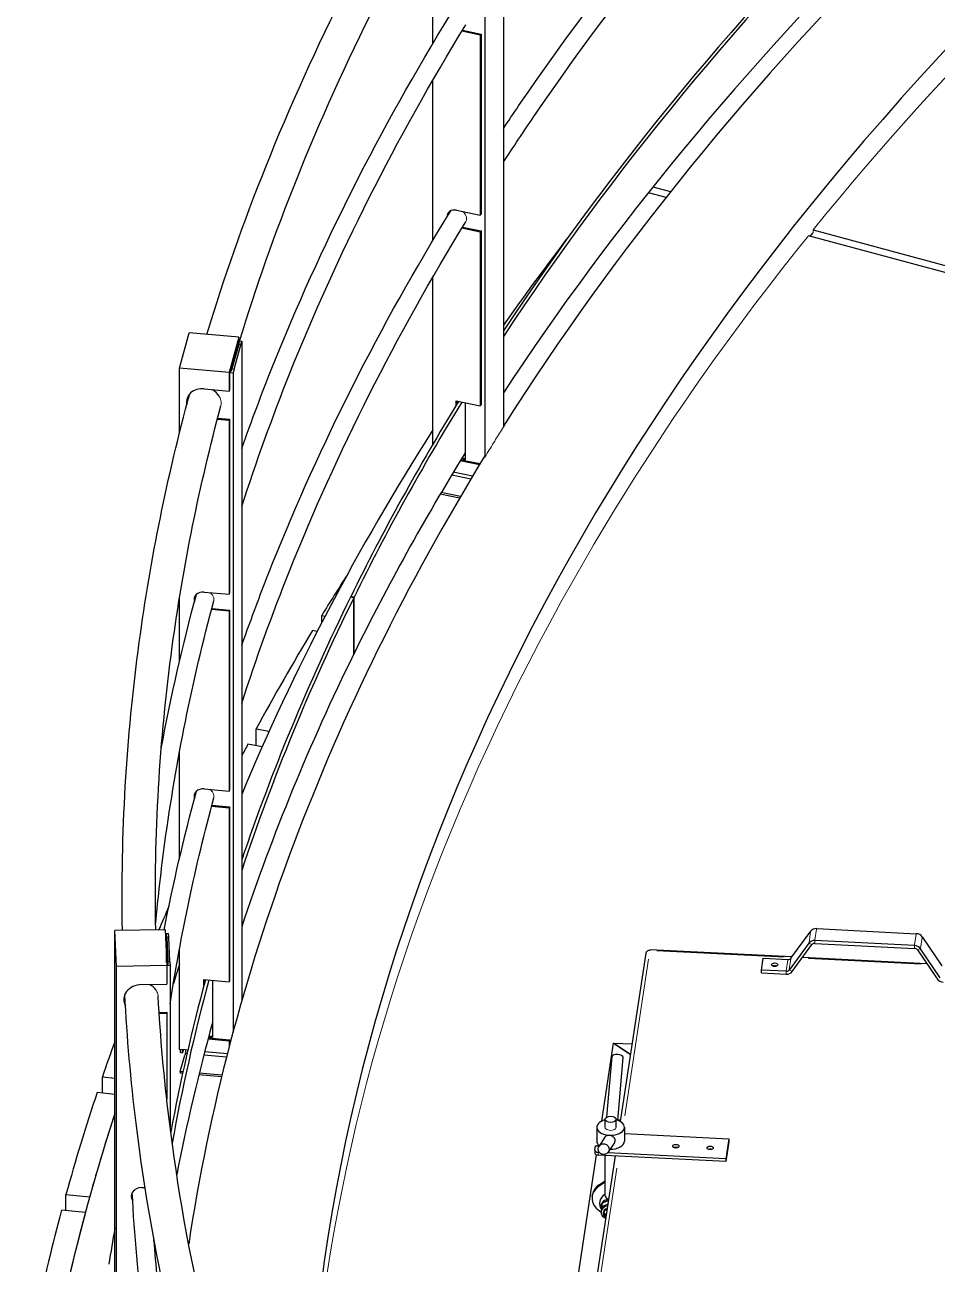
# Model space of a CAD drawing. Header units: millimetres. Extents: x 0 to 89100, y 0 to 63000.
# Drawn here: x 73967 to 74960, y 50841 to 52190 of the extents above; entities that cross this region are included whole.
import ezdxf

# ---------------------------------------------------------------- set-up
doc = ezdxf.new("R2010")
doc.units = ezdxf.units.MM
doc.header["$LTSCALE"] = 150
doc.layers.add('Visible', color=7, linetype='Continuous', lineweight=25)
doc.layers.add('Visible Narrow', color=7, linetype='Continuous', lineweight=18)

msp = doc.modelspace()

# ---------------------------------------------------------------- linework, layer by layer
at = {"layer": 'Visible'}
for p, q in [((74487.57, 52470.17), (74487.57, 51751.74)), ((74467.27, 52437.58), (74467.27, 51719.18)), ((74410.95, 52169.68), (74410.95, 52328.02)), ((74462.47, 52178.46), (74442.31, 52182.65)), ((74443.06, 52183.87), (74463.23, 52179.69)), ((74463.23, 52179.69), (74462.47, 52178.46)), ((74462.47, 52178.46), (74462.47, 51982.5)), ((74463.23, 52179.69), (74463.23, 51983.73)), ((74410.95, 51955.35), (74410.95, 52129.8)), ((74664.52, 52001.83), (74645.35, 52006.99)), ((74650.36, 52013.28), (74669.51, 52008.13)), ((74436.71, 51987.85), (74462.47, 51982.5)), ((74462.47, 51982.5), (74463.23, 51983.73)), ((74462.47, 51964.13), (74442.31, 51968.32)), ((74443.06, 51969.54), (74463.23, 51965.36)), ((74824.49, 51966.4), (75474.21, 51791.48)), ((74463.23, 51965.36), (74462.47, 51964.13)), ((74462.47, 51964.13), (74462.47, 51774.91)), ((74463.23, 51965.36), (74463.23, 51776.13)), ((75476.3, 51783.28), (74819.42, 51960.12)), ((74410.95, 51733.37), (74410.95, 51915.47)), ((74135.02, 51816.09), (74145.72, 51854.57)), ((74199.78, 51849.56), (74145.72, 51854.57)), ((74199.78, 51849.56), (74189.08, 51811.08)), ((74199.42, 51846.44), (74189.44, 51810.52)), ((74199.18, 51845.58), (74202.89, 51845.24)), ((74199.42, 51845.56), (74199.42, 51846.44)), ((74199.78, 51845.53), (74199.78, 51849.56)), ((74201.82, 51841.39), (74202.89, 51845.24)), ((74202.89, 51845.24), (74202.89, 51127.4)), ((74199.59, 51841.6), (74192.22, 51815.09)), ((74194.45, 51814.88), (74201.82, 51841.39)), ((74198.83, 51844.3), (74200.31, 51844.16)), ((74199.59, 51841.6), (74200.31, 51844.16)), ((74189.08, 51811.08), (74135.02, 51816.09)), ((74135.02, 51744.93), (74135.02, 51816.09)), ((74189.08, 51811.08), (74189.08, 51790.87)), ((74189.44, 51810.52), (74189.44, 51792.15)), ((74189.67, 51811.38), (74193.38, 51811.04)), ((74190.03, 51812.66), (74191.51, 51812.52)), ((74192.22, 51815.09), (74191.51, 51812.52)), ((74194.45, 51814.88), (74193.38, 51811.04)), ((74193.38, 51811.04), (74193.38, 51093.08)), ((74162.05, 51793.37), (74189.08, 51790.87)), ((74189.08, 51790.87), (74189.44, 51792.15)), ((74436.36, 51775.81), (74436.36, 51780.33)), ((74436.36, 51780.33), (74462.47, 51774.91)), ((74437.12, 51780.17), (74437.12, 51777.05)), ((74446.09, 51778.31), (74446.09, 51716.31)), ((74462.47, 51774.91), (74463.23, 51776.13)), ((74189.08, 51759.03), (74176.31, 51760.21)), ((74176.65, 51761.49), (74189.44, 51760.31)), ((74189.44, 51760.31), (74189.08, 51759.03)), ((74189.08, 51759.03), (74189.08, 51569.8)), ((74189.44, 51760.31), (74189.44, 51571.09)), ((74461.58, 51710.8), (74440.68, 51715.14)), ((74441.43, 51716.36), (74462.32, 51712.02)), ((74446.09, 51716.31), (74441.93, 51717.18)), ((74442.68, 51718.4), (74446.09, 51717.69)), ((74431.35, 51699.78), (74452.3, 51695.43)), ((74454.02, 51698.28), (74433.07, 51702.63)), ((74439.92, 51674.53), (74418.89, 51678.9)), ((74440.88, 51676.17), (74419.86, 51680.54)), ((74135.02, 51496.36), (74135.02, 51565.14)), ((74162.05, 51572.31), (74189.08, 51569.8)), ((74189.08, 51569.8), (74189.44, 51571.09)), ((74324.8, 51566.12), (74321.2, 51566.71)), ((74321.46, 51567.24), (74321.46, 51566.67)), ((74325.07, 51566.65), (74321.46, 51567.24)), ((74324.8, 51504.88), (74324.8, 51566.12)), ((74325.07, 51505.42), (74325.07, 51566.65)), ((74189.08, 51551.43), (74169.94, 51553.21)), ((74170.28, 51554.49), (74189.44, 51552.71)), ((74189.44, 51552.71), (74189.08, 51551.43)), ((74189.08, 51551.43), (74189.08, 51355.47)), ((74189.44, 51552.71), (74189.44, 51356.76)), ((74289.94, 51539.01), (74289.94, 51546.83)), ((74289.94, 51546.83), (74293.61, 51546.09)), ((74285.03, 51529.47), (74279.99, 51530.49)), ((74324.8, 51505.46), (74325.07, 51505.42)), ((74218.46, 51423.25), (74232.64, 51420.7)), ((74218.46, 51405.11), (74218.46, 51423.25)), ((74225.13, 51403.91), (74209.55, 51406.71)), ((74135.02, 51282.03), (74135.02, 51397.74)), ((74162.05, 51357.98), (74189.08, 51355.47)), ((74189.08, 51355.47), (74189.44, 51356.76)), ((74189.08, 51337.1), (74169.94, 51338.88)), ((74170.28, 51340.16), (74189.44, 51338.38)), ((74189.44, 51338.38), (74189.08, 51337.1)), ((74189.08, 51337.1), (74189.08, 51147.88)), ((74189.44, 51338.38), (74189.44, 51149.16)), ((74119.46, 51204.63), (74064.73, 51203.78)), ((74066.55, 51164.82), (74064.73, 51203.78)), ((74064.73, 50462.2), (74064.73, 51203.78)), ((74119.46, 51204.63), (74121.28, 51165.67)), ((74119.65, 51200.63), (74123.31, 51200.68)), ((74119.71, 51199.33), (74121.13, 51199.35)), ((74121.13, 51168.91), (74121.13, 51199.35)), ((74121.25, 51196.75), (74121.13, 51199.35)), ((74123.5, 51196.79), (74123.31, 51200.68)), ((74800.52, 51173.78), (74821.99, 51203.17)), ((74828.46, 51205.9), (74936.87, 51200.42)), ((74121.25, 51196.75), (74122.49, 51169.92)), ((74124.74, 51169.95), (74123.5, 51196.79)), ((74820.03, 51190.22), (74798.56, 51160.84)), ((74801.8, 51159.14), (74823.26, 51188.53)), ((74934.91, 51187.48), (74826.5, 51192.96)), ((74826.5, 51189.9), (74934.91, 51184.42)), ((74962.85, 51152.54), (74941.38, 51184.09)), ((74943.34, 51197.04), (74964.81, 51165.48)), ((74135.02, 51074.51), (74135.02, 51183.41)), ((74642.53, 51179.16), (74614.77, 50995.96)), ((74801.55, 51175.18), (74647.21, 51182.98)), ((74768.26, 51160.84), (74770.22, 51173.78)), ((74770.22, 51173.78), (74797.29, 51172.41)), ((74948.32, 51167.77), (74813.09, 51174.6)), ((74938.14, 51182.73), (74959.61, 51151.17)), ((74121.28, 51165.67), (74066.55, 51164.82)), ((74066.55, 50423.24), (74066.55, 51164.82)), ((74121.2, 51167.3), (74122.61, 51167.32)), ((74121.26, 51166), (74124.92, 51166.06)), ((74121.28, 51165.67), (74121.28, 51145.46)), ((74122.49, 51169.92), (74122.61, 51167.32)), ((74124.74, 51169.95), (74124.92, 51166.06)), ((74124.92, 51166.06), (74124.92, 50989.67)), ((74795.33, 51159.47), (74768.26, 51160.84)), ((74768.26, 51157.77), (74768.26, 51160.84)), ((74768.26, 51157.77), (74795.33, 51156.41)), ((74093.91, 51145.04), (74121.28, 51145.46)), ((74161.68, 51144.16), (74161.68, 51150.42)), ((74161.68, 51150.42), (74189.08, 51147.88)), ((74162.04, 51150.39), (74162.04, 51145.5)), ((74171.16, 51149.54), (74171.16, 51087.43)), ((74189.08, 51147.88), (74189.44, 51149.16)), ((74113.01, 51114.79), (74121.22, 51114.92)), ((74121.28, 51113.62), (74113.09, 51113.49)), ((74121.22, 51114.92), (74121.28, 51113.62)), ((74121.28, 51113.62), (74121.28, 51020.34)), ((74171.16, 51099.77), (74170.07, 51099.87)), ((74189.08, 51083.58), (74166.22, 51085.7)), ((74166.56, 51086.98), (74189.44, 51084.86)), ((74171.16, 51087.43), (74166.79, 51087.84)), ((74167.14, 51089.12), (74171.16, 51088.75)), ((74189.44, 51084.86), (74189.08, 51083.58)), ((74189.08, 51083.58), (74189.08, 51076.81)), ((74189.44, 51084.86), (74189.44, 51078.18)), ((74594.56, 50996.42), (74607.44, 51081.38)), ((74607.44, 51081.38), (74625.8, 51068.74)), ((74625.8, 51068.74), (74607.44, 51081.38)), ((74607.44, 51081.38), (74627.56, 51080.36)), ((74141.69, 51073.89), (74135.02, 51074.51)), ((74135.95, 51050.49), (74140.83, 51068.02)), ((74136.09, 51071), (74136.09, 51074.41)), ((74136.09, 51071), (74138.31, 51070.8)), ((74138.31, 51070.8), (74138.31, 51074.2)), ((74139.23, 51074.11), (74138.31, 51070.8)), ((74141.54, 51070.58), (74140.83, 51068.02)), ((74141.54, 51073.9), (74141.54, 51070.58)), ((74141.54, 51070.58), (74143.41, 51070.41)), ((74144.16, 51073.66), (74141.69, 51073.89)), ((74161.73, 51068.71), (74186.41, 51066.42)), ((74187.23, 51069.67), (74162.58, 51071.95)), ((74600.21, 51000.94), (74605.84, 51066.74)), ((74611.94, 50997.23), (74617.8, 51065.72)), ((74138.89, 51050.22), (74135.95, 51050.49)), ((74135.95, 51050.49), (74135.95, 51048.65)), ((74051.28, 51027.02), (74051.28, 51044.67)), ((74051.28, 51044.67), (74064.73, 51043.16)), ((74138.5, 51048.42), (74135.95, 51048.65)), ((74180.95, 51044.48), (74156.17, 51046.78)), ((74181.38, 51046.28), (74156.61, 51048.57)), ((74064.73, 51025.51), (74045.54, 51027.67)), ((74598.23, 50989.8), (74598.23, 50998.37)), ((74610.23, 50989.8), (74610.23, 50998.37)), ((74589.23, 50989.8), (74589.23, 50974.49)), ((74619.23, 50989.8), (74619.23, 50974.49)), ((74619.23, 50982.76), (74732.88, 50977.02)), ((74587.23, 50964.82), (74587.95, 50969.56)), ((74587.95, 50969.56), (74591.68, 50969.37)), ((74589.13, 50977.33), (74589.23, 50978)), ((74589.13, 50977.33), (74589.13, 50974.26)), ((74589.23, 50977.32), (74589.13, 50977.33)), ((74589.23, 50974.26), (74589.13, 50974.26)), ((74590.47, 50969.43), (74590.68, 50970.78)), ((74597.86, 50978.77), (74591.62, 50969.29)), ((74608.14, 50972.56), (74601.64, 50962.69)), ((74732.88, 50977.02), (74729.61, 50955.45)), ((74732.88, 50973.96), (74729.61, 50952.39)), ((74732.88, 50977.02), (74732.88, 50973.96)), ((74526.38, 50546.49), (74589, 50959.72)), ((74609.09, 50958.48), (74569.06, 50694.3)), ((74587.22, 50964.63), (74587.22, 50961.57)), ((74591.88, 50962.41), (74590.64, 50962.47)), ((74729.61, 50952.39), (74590.64, 50959.41)), ((74598.23, 50915), (74598.23, 50959.03)), ((74729.61, 50955.45), (74601.06, 50961.95)), ((74729.61, 50955.45), (74729.61, 50952.39)), ((74598.23, 50930.04), (74590.8, 50924.8)), ((74591.06, 50926.53), (74598.23, 50931.58)), ((74011.55, 50916.42), (74037.48, 50914.06)), ((74011.55, 50898.88), (74011.55, 50916.42)), ((74093.91, 50923.97), (74097.65, 50924.03)), ((74584.22, 50914.62), (74584.48, 50916.35)), ((74084.05, 50911.42), (74084.09, 50911.4)), ((74594.97, 50907.1), (74594.37, 50903.13)), ((74032.8, 50896.95), (74006.87, 50899.31)), ((74594.15, 50898.02), (74594.4, 50899.62))]:
    msp.add_line(p, q, dxfattribs=at)
msp.add_arc((74604.23, 50906.52), 12, 120, 214.4642, dxfattribs=at)
for centre, major_axis, ratio, start_param, end_param in [((80143.81, 50568.5), (-5871.17, -6.59), 0.5763143, 5.3004226, 6.2856822), ((80147.07, 50612.29), (-6055.87, 0), 0.5773503, 5.7567603, 5.9193748), ((80147.07, 50612.29), (-6052.12, 0), 0.5773503, 5.7567633, 5.9210056), ((80147.07, 50551.05), (-6052.12, 0), 0.5773503, 5.7556454, 5.9210056), ((80143.81, 50567.25), (-6021.16, -6.75), 0.5763143, 5.7566491, 5.932601), ((74436.71, 51978.67), (-9.55, 5.95), 0.7683251, 5.1587464, 6.7651788), ((74437.47, 51979.89), (-9.55, 5.95), 0.7683251, 0.0834025, 0.4794524), ((74436.57, 51981), (9.55, -5.95), 0.7683251, 1.1379928, 1.2936941), ((80147.07, 50529.62), (-6112.5, 0), 0.5773503, 5.8658377, 5.8957742), ((80143.84, 50536.01), (5870.77, 6.59), 0.5763143, 2.7040479, 2.705361), ((74162.05, 51777.45), (-18.79, 5.22), 0.8061728, 4.9329216, 6.6837075), ((74161.16, 51779.73), (18.79, -5.22), 0.8061728, 0.6934277, 1.2602805), ((74162.41, 51778.74), (-18.79, 5.22), 0.8061728, 0.0423552, 0.3984329), ((80147.07, 50612.29), (-6055.87, 0), 0.5773503, 5.9427179, 6.0065418), ((80147.07, 50612.29), (-6052.12, 0), 0.5773503, 5.9427209, 6.0065418), ((80147.07, 50529.62), (-6112.5, 0), 0.5773503, 5.9304332, 6.0479705), ((80147.07, 50551.05), (-6052.12, 0), 0.5773503, 5.9408699, 6.0065418), ((80143.81, 50567.25), (-6021.16, -6.75), 0.5763143, 5.942826, 6.1960853), ((80147.07, 50348.97), (-6213.75, 0), 0.5773503, 5.9297397, 5.9427497), ((74162.05, 51563.12), (-10.84, 3.01), 0.8061728, 4.9329216, 6.7680837), ((74162.41, 51564.41), (-10.84, 3.01), 0.8061728, 0.0734598, 0.4821013), ((74161.16, 51565.4), (10.84, -3.01), 0.8061728, 0.912168, 1.0858165), ((80147.07, 50612.29), (-6055.87, 0), 0.5773503, 6.0067006, 6.0908329), ((80147.07, 50612.29), (-6052.12, 0), 0.5773503, 6.0067006, 6.0940408), ((80147.07, 50348.97), (-6213.75, 0), 0.5773503, 5.9475777, 5.9790687), ((80147.07, 50551.05), (-6052.12, 0), 0.5773503, 6.0067006, 6.0940408), ((80147.07, 50348.97), (-6213.75, 0), 0.5773503, 5.9838967, 5.9875542), ((74162.05, 51348.79), (-10.84, 3.01), 0.8061728, 4.9329216, 6.7680837), ((74162.41, 51350.08), (-10.84, 3.01), 0.8061728, 0.0734598, 0.4821013), ((74161.16, 51351.07), (10.84, -3.01), 0.8061728, 0.912168, 1.0858165), ((80147.07, 50348.97), (-6213.75, 0), 0.5773503, 6.0351005, 6.0423842), ((74828.46, 51199.78), (-7.42, 1.12), 0.8133896, 4.8350273, 5.8822248), ((74936.87, 51194.3), (-7.42, 1.12), 0.8133896, 3.7878297, 4.8350273), ((74826.5, 51186.84), (7.42, -1.12), 0.8133896, 1.6934346, 2.7406322), ((74826.5, 51186.84), (-3.71, 0.56), 0.8133896, 4.8350273, 5.8822248), ((74934.91, 51181.36), (7.42, -1.12), 0.8133896, 0.6462371, 1.6934346), ((74934.91, 51181.36), (-3.71, 0.56), 0.8133896, 3.7878297, 4.8350273), ((74646.98, 51178.48), (-4.45, 0.67), 0.8133896, 4.8350273, 6.2831853), ((74646.98, 51178.48), (0.23, 4.49), 0.0711624, 0, 0.6172781), ((74797.29, 51175.47), (-3.71, 0.56), 0.8133896, 1.6934346, 2.7406322), ((80147.07, 50529.62), (-6112.5, 0), 0.5773503, 6.1016468, 6.1077863), ((74782.69, 51163.57), (-3.38, 0), 0.5773503, 4.0453778, 5.3794001), ((74782.69, 51163.57), (3.38, 0), 0.5773503, 1.4835627, 2.2378444), ((74795.33, 51162.53), (3.71, -0.56), 0.8133896, 4.8350273, 5.8822248), ((74795.33, 51162.53), (-7.42, 1.12), 0.8133896, 1.6934346, 2.7406322), ((74093.91, 51129.12), (-19.48, -0.91), 0.8162026, 4.6744587, 6.6845174), ((74092.31, 51131.26), (19.48, 0.91), 0.8162026, 0.4349648, 1.0051689), ((80147.07, 50612.29), (-6055.87, 0), 0.5773503, 6.128704, 6.176552), ((80147.07, 50612.29), (-6052.12, 0), 0.5773503, 6.1287069, 6.179933), ((74966.08, 51153.91), (-7.42, 1.12), 0.8133896, 0.6462371, 1.6934346), ((74093.85, 51130.42), (-19.48, -0.91), 0.8162026, 0.0408501, 0.3991827), ((80147.07, 50551.05), (-6052.12, 0), 0.5773503, 6.1243215, 6.1722443), ((80147.07, 50348.97), (-6213.75, 0), 0.5773503, 6.07716, 6.0880256), ((74611.82, 51066.23), (-5.98, 0.51), 0.4398181, 3.1415927, 6.2831853), ((80147.07, 50348.97), (-6213.75, 0), 0.5773503, 6.0928536, 6.1243446), ((80147.07, 50348.97), (-6187.5, 0), 0.5773503, 6.0985564, 9.6081897), ((80147.07, 50348.97), (-6187.5, 0), 0.5773503, 6.0985564, 6.1243344), ((74604.23, 50989.8), (15, 0), 0.5773503, 1.9823132, 7.4424648), ((74613.04, 50994.16), (6, 0), 0.5773503, 1.2394308, 1.751015), ((74604.23, 50974.49), (-15, 0), 0.5773503, 0, 0.5982313), ((74604.23, 50974.49), (15, 0), 0.5773503, 4.6780273, 6.2831853), ((74675.21, 50966), (3.38, 0), 0.5773503, 0.9037852, 2.2378075), ((74675.21, 50966), (-3.38, 0), 0.5773503, 4.0453778, 5.3794001), ((74590.97, 50964.63), (-3.75, 0), 0.5773503, 6.1959188, 7.7667152), ((74590.97, 50961.57), (-3.75, 0), 0.5773503, 0, 1.4835299), ((74712.56, 50964.12), (3.38, 0), 0.5773503, 0.9037852, 2.2378075), ((74712.56, 50964.12), (-3.38, 0), 0.5773503, 4.0453778, 5.3794001), ((74093.91, 50914.79), (-11.24, -0.52), 0.8162026, 4.6744587, 6.7689835), ((74093.85, 50916.08), (-11.24, -0.52), 0.8162026, 0.0708463, 0.4829264), ((74604.98, 50911.48), (-20.76, 3.15), 0.8133896, 5.5796442, 7.4292085), ((74605.24, 50913.2), (-20.76, 3.15), 0.8133896, 5.5796442, 6.2831853), ((74604.23, 50915), (-6, 0), 0.5773503, 0, 1.1927728), ((74603.67, 50902.85), (-10.05, 1.52), 0.8133896, 5.0097151, 6.8039156), ((74602.99, 50898.32), (-8.59, 1.3), 0.8133896, 5.358626, 6.2831853), ((74602.64, 50896.05), (-6.6, 1), 0.8133896, 5.1751513, 7.3912193), ((74602.68, 50896.33), (-5.93, 0.9), 0.8133896, 5.2318452, 7.3345254), ((74602.99, 50898.32), (8.59, -1.3), 0.8133896, 1.9207457, 2.2170334), ((80147.07, 50348.97), (-6213.75, 0), 0.5773503, 6.1291726, 6.1606636), ((80147.07, 50348.97), (-6187.5, 0), 0.5773503, 6.1291829, 6.1606534), ((74602.68, 50896.33), (-6.6, 1), 0.8133896, 0.0263627, 1.108034), ((74603.67, 50902.85), (-5.93, 0.9), 0.8133896, 0.7411537, 1.0513401), ((74603.67, 50902.85), (-5.93, 0.9), 0.8133896, 0.7411537, 1.0513401), ((80147.07, 50529.62), (-6112.5, 0), 0.5773503, 6.1838051, 6.1949372)]:
    msp.add_ellipse(centre, major_axis=major_axis, ratio=ratio, start_param=start_param, end_param=end_param, dxfattribs=at)
for centre, major_axis, ratio in [((74782.69, 51166.63), (-3.38, 0), 0.5773503), ((74604.23, 50998.37), (6, 0), 0.5773503), ((74596.63, 50965.99), (5.01, -3.3), 0.9902436), ((74675.21, 50969.07), (-3.38, 0), 0.5773503), ((74712.56, 50967.18), (-3.38, 0), 0.5773503)]:
    msp.add_ellipse(centre, major_axis=major_axis, ratio=ratio, dxfattribs=at)
for points, knots in [([(74487.57, 52076.75), (74493.05, 52084.96), (74498.59, 52093.17), (74614.55, 52263.07), (74745.72, 52419.96), (74896.23, 52570.34)], [4.92777235, 4.92777235, 4.92777235, 4.92777235, 4.9352992, 4.9352992, 5.08390601, 5.08390601, 5.08390601, 5.08390601]), ([(74487.57, 52040.11), (74498.44, 52056.79), (74509.53, 52073.41), (74630.45, 52250.57), (74760.8, 52406.5), (74910.49, 52556.06)], [4.91996071, 4.91996071, 4.91996071, 4.91996071, 4.9352992, 4.9352992, 5.08390601, 5.08390601, 5.08390601, 5.08390601]), ([(74164.87, 51852.79), (74183.48, 51913.94), (74204.89, 51974.8), (74281.36, 52166.15), (74346.61, 52295.23), (74424.35, 52421.67)], [4.73385726, 4.73385726, 4.73385726, 4.73385726, 4.78669239, 4.78669239, 4.90104833, 4.90104833, 4.90104833, 4.90104833]), ([(74200.51, 51845.46), (74218.58, 51904.53), (74239.32, 51963.34), (74313.8, 52149.7), (74377.51, 52275.98), (74453.46, 52399.84)], [4.73479823, 4.73479823, 4.73479823, 4.73479823, 4.78669239, 4.78669239, 4.90017682, 4.90017682, 4.90017682, 4.90017682]), ([(74202.89, 51728.53), (74213.42, 51758.43), (74224.63, 51788.24), (74288.42, 51947.87), (74353.16, 52076.04), (74430.26, 52201.62)], [4.76063618, 4.76063618, 4.76063618, 4.76063618, 4.78669239, 4.78669239, 4.90059208, 4.90059208, 4.90059208, 4.90059208]), ([(74202.89, 51665.45), (74218.55, 51713.99), (74236.01, 51762.35), (74306.53, 51938.8), (74370.45, 52065.49), (74446.63, 52189.72)], [4.74413552, 4.74413552, 4.74413552, 4.74413552, 4.78669239, 4.78669239, 4.90018279, 4.90018279, 4.90018279, 4.90018279]), ([(74202.89, 51514.2), (74213.42, 51544.1), (74224.63, 51573.91), (74288.42, 51733.54), (74353.16, 51861.71), (74430.26, 51987.29)], [4.76063618, 4.76063618, 4.76063618, 4.76063618, 4.78669239, 4.78669239, 4.90059208, 4.90059208, 4.90059208, 4.90059208]), ([(74202.89, 51451.12), (74218.55, 51499.66), (74236.01, 51548.02), (74306.53, 51724.47), (74370.45, 51851.16), (74446.63, 51975.39)], [4.74413552, 4.74413552, 4.74413552, 4.74413552, 4.78669239, 4.78669239, 4.90018279, 4.90018279, 4.90018279, 4.90018279]), ([(74073.08, 51203.91), (74071.1, 51308.65), (74077.2, 51413.45), (74103.63, 51608.29), (74121.94, 51698.42), (74146.23, 51787.99)], [4.54901089, 4.54901089, 4.54901089, 4.54901089, 4.63808557, 4.63808557, 4.71522515, 4.71522515, 4.71522515, 4.71522515]), ([(74109.3, 51204.47), (74107.34, 51307.39), (74113.34, 51410.36), (74139.14, 51600.6), (74156.8, 51687.96), (74180.19, 51774.82)], [4.54897525, 4.54897525, 4.54897525, 4.54897525, 4.63808557, 4.63808557, 4.71414911, 4.71414911, 4.71414911, 4.71414911]), ([(74109.19, 51210.42), (74111.9, 51240.22), (74115.27, 51269.99), (74131.24, 51387.7), (74148.97, 51475.4), (74172.45, 51562.6)], [4.61235806, 4.61235806, 4.61235806, 4.61235806, 4.63808557, 4.63808557, 4.71415555, 4.71415555, 4.71415555, 4.71415555]), ([(74193.63, 50544.12), (74141.71, 50692.53), (74106.34, 50842.95), (74082.16, 51040.76), (74078.07, 51087.49), (74075.58, 51134.26)], [4.36061256, 4.36061256, 4.36061256, 4.36061256, 4.48947876, 4.48947876, 4.52926348, 4.52926348, 4.52926348, 4.52926348]), ([(74226.57, 50559.68), (74176.15, 50704.56), (74141.83, 50851.21), (74118.38, 51043.02), (74114.43, 51087.61), (74111.97, 51132.23)], [4.36166974, 4.36166974, 4.36166974, 4.36166974, 4.48947876, 4.48947876, 4.52812215, 4.52812215, 4.52812215, 4.52812215]), ([(74597.86, 50978.77), (74598.11, 50979.15), (74598.41, 50979.49), (74599.22, 50980.19), (74599.84, 50980.56), (74600.92, 50980.92), (74601.31, 50981.01), (74602.1, 50981.12), (74602.51, 50981.14), (74603.33, 50981.1), (74603.74, 50981.04), (74604.55, 50980.85), (74604.94, 50980.72), (74606.05, 50980.25), (74606.7, 50979.81), (74607.75, 50978.85), (74608.21, 50978.23), (74608.84, 50976.88), (74609.01, 50976.14), (74609.01, 50974.75), (74608.87, 50974.02), (74608.44, 50973.06), (74608.3, 50972.8), (74608.14, 50972.56)], [0.4830024, 0.4830024, 0.4830024, 0.4830024, 0.7131678, 0.7131678, 1.0403928, 1.0403928, 1.2040053, 1.2040053, 1.3676178, 1.3676178, 1.5312304, 1.5312304, 1.6948429, 1.6948429, 2.0220679, 2.0220679, 2.3786518, 2.3786518, 2.7352357, 2.7352357, 3.0571869, 3.0571869, 3.1776734, 3.1776734, 3.1776734, 3.1776734]), ([(74193.63, 50354.46), (74146.01, 50495.19), (74113.32, 50637.64), (74090.23, 50826.6), (74086.18, 50872.52), (74083.7, 50918.48)], [4.36700244, 4.36700244, 4.36700244, 4.36700244, 4.48947876, 4.48947876, 4.52872875, 4.52872875, 4.52872875, 4.52872875]), ([(74598.77, 50890.37), (74597.97, 50890.75), (74597.24, 50891.24), (74595.94, 50892.4), (74595.38, 50893.08), (74594.56, 50894.55), (74594.28, 50895.33), (74594.06, 50896.76), (74594.06, 50897.4), (74594.15, 50898.02)], [5.1947903, 5.1947903, 5.1947903, 5.1947903, 5.5129832, 5.5129832, 5.8406011, 5.8406011, 6.1567926, 6.1567926, 6.4058236, 6.4058236, 6.4058236, 6.4058236]), ([(74193.63, 50420.12), (74156.7, 50540.27), (74130.73, 50661.51), (74112.43, 50811.22), (74109.6, 50839.27), (74107.35, 50867.33)], [4.38430235, 4.38430235, 4.38430235, 4.38430235, 4.48947876, 4.48947876, 4.51370428, 4.51370428, 4.51370428, 4.51370428])]:
    msp.add_open_spline(points, degree=3, knots=knots, dxfattribs=at)
for points in [[(74115.31, 51402.13), (74125.71, 51458.18), (74138.44, 51514.08), (74153.49, 51569.77)], [(74118.5, 51204.61), (74128.28, 51255.03), (74139.94, 51305.32), (74153.49, 51355.44)], [(74124.92, 51124.04), (74136.56, 51199.05), (74152.41, 51273.84), (74172.45, 51348.27)]]:
    msp.add_open_spline(points, degree=3, dxfattribs=at)
for points, weights in [([(74594.37, 50903.13), (74594.34, 50900.92), (74594.33, 50899.2)], [1, 1.033751843, 1.00747515595]), ([(74598.66, 50904.68), (74596.65, 50903.83), (74594.37, 50903.13)], [1, 1.0379548493, 1]), ([(74594.97, 50907.1), (74597.34, 50908.36), (74599.34, 50909.21)], [1, 1.0379548493, 1]), ([(74601.11, 50905.8), (74599.84, 50905.18), (74598.66, 50904.68)], [1.01846796426, 1.02208680501, 1]), ([(74599.34, 50909.21), (74600.53, 50909.71), (74601.76, 50910.15)], [1, 1.02208680501, 1.01846796426]), ([(74594.37, 50895.21), (74594.37, 50895.08), (74594.37, 50894.94)], [1.00474782815, 1.00254449748, 1]), ([(74594.37, 50894.94), (74594.43, 50894.91), (74594.48, 50894.87)], [1, 1.00085374646, 1.00166908502])]:
    msp.add_rational_spline(points, weights, degree=2, dxfattribs=at)
at = {"layer": 'Visible Narrow'}
for p, q in [((74824.49, 51966.4), (74824.53, 51963.65)), ((74201.71, 51841.4), (74199.71, 51841.59)), ((74192.33, 51815.08), (74194.33, 51814.89)), ((74466.76, 51719.28), (74467.27, 51719.18)), ((74820.13, 51190.87), (74821.89, 51202.52)), ((74828.36, 51205.25), (74826.6, 51193.61)), ((74935.01, 51188.13), (74936.77, 51199.78)), ((74123.38, 51196.79), (74121.36, 51196.76)), ((74823.1, 51188.61), (74820.19, 51190.14)), ((74826.5, 51192.81), (74826.5, 51190.05)), ((74934.91, 51184.57), (74934.91, 51187.33)), ((74941.22, 51184.03), (74938.31, 51182.8)), ((74943.24, 51196.39), (74941.48, 51184.74)), ((74645.54, 51172.69), (74619.72, 51002.28)), ((74793.26, 51174.77), (74654.68, 51181.77)), ((74795.43, 51160.12), (74797.19, 51171.76)), ((74800.43, 51173.13), (74798.66, 51161.48)), ((74942.09, 51167.25), (74819.32, 51173.45)), ((74122.61, 51169.92), (74124.63, 51169.95)), ((74795.33, 51156.56), (74795.33, 51159.32)), ((74798.73, 51160.75), (74801.64, 51159.23)), ((74590.64, 50962.32), (74590.64, 50959.56)), ((74611.08, 50945.23), (74575.48, 50710.35)), ((74590.81, 50924.89), (74591.05, 50926.44))]:
    msp.add_line(p, q, dxfattribs=at)
for centre, major_axis, ratio, start_param, end_param in [((74604.23, 50989.8), (-6, 0), 0.5773503, 0, 3.1415927), ((74602.74, 50896.72), (-8.59, 1.3), 0.8133896, 5.1233807, 6.222143), ((74602.99, 50898.32), (-5.93, 0.9), 0.8133896, 0.249487, 1.0091373)]:
    msp.add_ellipse(centre, major_axis=major_axis, ratio=ratio, start_param=start_param, end_param=end_param, dxfattribs=at)
msp.add_open_spline([(75987.69, 52926.14), (75506.28, 52647.54), (75112.72, 52322.75), (74824.49, 51966.4)], degree=3, dxfattribs=at)
for points, knots in [([(74444.72, 51985.16), (74444.73, 51985.15), (74444.75, 51985.13), (74445.17, 51984.68), (74445.59, 51984.16), (74446.3, 51983.09), (74446.59, 51982.54), (74447.04, 51981.51), (74447.23, 51980.93), (74447.48, 51979.79), (74447.54, 51979.23), (74447.54, 51978.21), (74447.48, 51977.67), (74447.23, 51976.63), (74447.04, 51976.14), (74446.76, 51975.61), (74446.7, 51975.5), (74446.63, 51975.39)], [2.9798904, 2.9798904, 2.9798904, 2.9798904, 2.9878672, 2.9878672, 3.2368547, 3.2368547, 3.4858421, 3.4858421, 3.734828, 3.734828, 3.9838138, 3.9838138, 4.2327997, 4.2327997, 4.4817855, 4.4817855, 4.5453443, 4.5453443, 4.5453443, 4.5453443]), ([(74819.42, 51960.12), (74715.31, 51830.71), (74625.34, 51697.49), (74418.72, 51323.1), (74333.38, 51077.41), (74295.56, 50828.67)], [106.9498977, 106.9498977, 106.9498977, 106.9498977, 206.0218, 206.0218, 379.1844119, 379.1844119, 379.1844119, 379.1844119]), ([(74178.3, 51785.39), (74178.66, 51784.83), (74178.98, 51784.26), (74179.66, 51782.83), (74180.02, 51781.84), (74180.49, 51779.85), (74180.6, 51778.84), (74180.6, 51777.01), (74180.49, 51776.03), (74180.24, 51774.99), (74180.22, 51774.91), (74180.19, 51774.82)], [5.9820883, 5.9820883, 5.9820883, 5.9820883, 6.2589655, 6.2589655, 6.7060294, 6.7060294, 7.1530932, 7.1530932, 7.600157, 7.600157, 7.6390707, 7.6390707, 7.6390707, 7.6390707]), ([(74467.27, 51719.18), (74467.73, 51719.92), (74468.19, 51720.66), (74471.8, 51726.45), (74474.95, 51731.5), (74480.94, 51741.11), (74483.78, 51745.66), (74486.94, 51750.72), (74487.25, 51751.23), (74487.57, 51751.74)], [4.7050187, 4.7050187, 4.7050187, 4.7050187, 5.2501668, 5.2501668, 8.9741273, 8.9741273, 12.3302634, 12.3302634, 12.7050334, 12.7050334, 12.7050334, 12.7050334]), ([(74169.72, 51570.46), (74169.73, 51570.45), (74169.75, 51570.44), (74170.19, 51570.03), (74170.63, 51569.56), (74171.37, 51568.57), (74171.68, 51568.04), (74172.15, 51567.06), (74172.36, 51566.51), (74172.62, 51565.4), (74172.68, 51564.84), (74172.68, 51563.82), (74172.62, 51563.27), (74172.47, 51562.7), (74172.46, 51562.65), (74172.45, 51562.6)], [2.9798904, 2.9798904, 2.9798904, 2.9798904, 2.9878672, 2.9878672, 3.2368547, 3.2368547, 3.4858421, 3.4858421, 3.734828, 3.734828, 3.9838138, 3.9838138, 4.2327997, 4.2327997, 4.2544827, 4.2544827, 4.2544827, 4.2544827]), ([(74169.72, 51356.13), (74169.73, 51356.12), (74169.75, 51356.11), (74170.19, 51355.69), (74170.63, 51355.23), (74171.37, 51354.24), (74171.68, 51353.71), (74172.15, 51352.73), (74172.36, 51352.18), (74172.62, 51351.07), (74172.68, 51350.51), (74172.68, 51349.49), (74172.62, 51348.94), (74172.47, 51348.36), (74172.46, 51348.32), (74172.45, 51348.27)], [2.9798904, 2.9798904, 2.9798904, 2.9798904, 2.9878672, 2.9878672, 3.2368547, 3.2368547, 3.4858421, 3.4858421, 3.734828, 3.734828, 3.9838138, 3.9838138, 4.2327997, 4.2327997, 4.2544827, 4.2544827, 4.2544827, 4.2544827]), ([(74109.66, 51138.78), (74110.03, 51138.25), (74110.35, 51137.72), (74111.04, 51136.36), (74111.41, 51135.41), (74111.82, 51133.7), (74111.93, 51132.95), (74111.97, 51132.23)], [5.9820883, 5.9820883, 5.9820883, 5.9820883, 6.2589655, 6.2589655, 6.7060294, 6.7060294, 7.0467021, 7.0467021, 7.0467021, 7.0467021])]:
    msp.add_open_spline(points, degree=3, knots=knots, dxfattribs=at)

doc.saveas('drawing.dxf')
